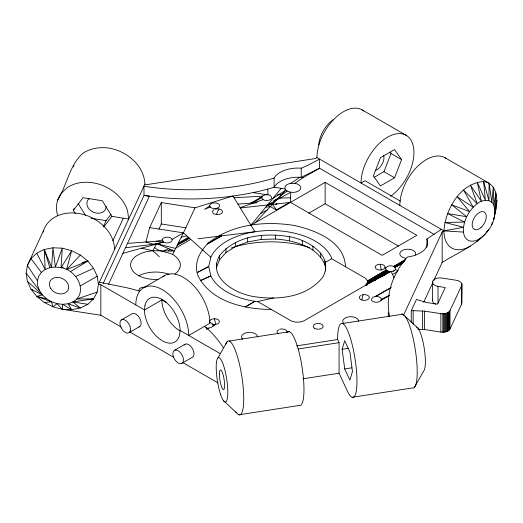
<?xml version="1.0" encoding="UTF-8"?>
<svg xmlns="http://www.w3.org/2000/svg" width="523" height="523" viewBox="0 0 523 523"><rect width="100%" height="100%" fill="white"/><g stroke="black" fill="none" stroke-linecap="round" stroke-linejoin="round"><path stroke-width="0.78" d="M100.828 315.251L100.828 284.708L98.422 284.329L97.2 276.236L93.584 268.312L87.844 261.095L80.359 255.08L71.644 250.68L62.289 248.196L52.934 247.784L44.22 249.491L36.734 253.184L30.994 258.624L27.379 265.436L26.15 273.15L27.379 281.25L30.994 289.173L36.734 296.391L44.22 302.405L52.934 306.805L62.283 309.289L100.828 315.251L121.31 327.078M216.385 263.925L216.385 267.998L219.418 259.918L219.418 255.845C235.592 235.134 265.403 232.611 289.585 236.71C307.563 239.88 334.851 255.459 322.724 277.223C306.55 297.94 276.739 300.464 252.557 296.358C234.579 293.194 207.291 277.608 219.418 255.845M219.418 259.918L225.969 252.563L225.969 248.49M225.969 252.563L235.598 246.438L235.598 242.365M235.598 246.438L247.641 241.959L247.641 237.887M247.641 241.959L261.278 239.436L261.278 235.363M325.568 270.96C326.13 262.082 319.475 255.165 312.937 250.125C301.732 243.058 288.683 239.965 275.588 239.037L275.588 234.964M289.585 240.783L289.585 236.71M302.327 244.568L302.327 240.495M312.937 250.125L312.937 246.052M320.691 257.081L320.691 253.008M325.064 264.958L325.064 260.879M382.182 271.967L382.182 276.719L377.952 274.274M481.212 237.73A22.45 12.957 -60 0 1 463.463 232.101C462.829 221.098 468.706 210.377 477.211 203.669C482.036 199.642 490.973 198.407 493.908 205.278C500.91 235.827 461.384 250.059 442.177 262.448L433.606 280.923M445.008 157.75L489.103 183.207L488.933 200.597L483.625 181.514C460.175 183.213 445.295 209.448 443.942 230.878L442.177 231.898L403.377 315.506M281.184 188.358L250.916 225.23L325.143 182.364L416.857 235.317L382.182 255.335L290.474 202.381L290.749 192.242A7.982 4.609 0 0 0 300.529 188.986A7.982 4.609 0 0 0 294.88 183.344L290.749 183.344A7.982 4.609 0 0 0 285.107 188.986L274.111 187.221C257.336 192.372 239.972 195.38 222.556 197.341A182.684 105.469 0 0 1 159.43 197.387L144.034 195.439L103.24 283.355M97.193 292.05L76.757 299.032L93.584 298.862L87.838 304.288L80.352 308.014L72.913 301.954C89.178 292.501 76.45 269.561 61.054 267.717L62.289 248.196L55.399 267.031L49.992 267.613L45.187 269.469L41.343 272.391L38.709 276.216L37.46 280.694L37.682 285.506L39.356 290.337L42.376 294.854L46.534 298.744L51.542 301.751L57.066 303.66L62.721 304.347L68.127 303.765L72.913 301.954L93.584 298.862L97.193 292.05L98.422 284.329L144.904 184.181C144.08 165.137 126.605 150.997 108.764 148.042C99.939 146.917 90.806 148.192 83.209 153.036C69.35 164.876 67.094 185.057 57.726 200.028M62.283 309.289L62.721 304.347L71.631 309.714L80.352 308.014L68.127 303.765L71.631 309.714L62.283 309.289L57.066 303.66L52.934 306.805L51.542 301.751L36.734 296.391L42.376 294.854L27.379 281.25M100.828 284.708L144.505 309.923L162.143 299.738L164.039 300.836L161.888 299.888L161.849 300.261A25.189 14.546 60 0 0 180.01 330.909M263.095 199.662C258.48 195.903 267.423 193.15 270.149 195.589A4.988 2.883 0 0 1 270.149 199.662A4.988 2.883 0 0 1 263.095 199.662L240.096 207.618M186.175 240.253L186.325 239.188M73.612 166.83L73.854 165.288M491.764 224.681L492.274 222.334M257.578 301.51L290.474 320.501A9.976 5.76 0 0 0 304.582 320.501L364.544 285.885C366.806 284.819 368.473 281.812 366.708 279.602A9.976 5.76 0 0 0 364.551 277.733L331.647 258.741L331.301 257.218A62.355 36.002 0 0 0 271.071 230.532A62.355 36.002 0 0 0 210.841 257.218L208.716 266.534L210.841 275.85A62.355 36.002 0 0 0 254.93 301.307L257.578 301.51L273.706 297.907M385.601 268.77C386.595 264.618 395.924 264.801 395.408 269.515C392.793 273.084 385.366 272.202 385.072 267.227A4.988 2.883 0 0 0 377.717 264.605A4.988 2.883 0 0 0 377.462 269.593A4.988 2.883 0 0 0 385.072 267.227M411.268 310.623L416.458 299.444L426.683 302.516L437.496 304.19L445.243 287.5L438.013 286.382A7.485 4.321 0 0 1 432.724 281.093A7.485 4.321 0 0 1 441.889 278.033L456.344 280.276C458.848 280.557 462.809 282.42 461.632 285.565L450.015 310.597C448.165 313.623 444.06 314.042 440.85 313.65L424.473 311.133L411.268 310.623L411.274 322.639M417.89 329.196L424.48 329.555L440.856 332.066C444.06 332.458 448.165 332.046 450.015 329.013L461.639 303.987L461.887 284.447M361.798 299.98L363.073 294.711A4.988 2.883 0 0 1 369.29 297.77A4.988 2.883 0 0 1 362.184 300.097A4.988 2.883 0 0 1 360.824 295.443M70.16 271.777L87.844 261.095L66.578 269.626L71.644 250.68L61.054 267.717L55.399 267.031L52.934 247.784L51.587 267.443L44.22 249.491L45.187 269.469L36.734 253.184M198.06 238.789L254.93 231.761L232.964 196.007L195.033 207.808L161.306 202.591L149.683 227.629L145.825 242.025L153.585 244.28L163.653 242.064A4.988 2.883 0 0 0 169.086 242.685A4.988 2.883 0 0 0 172.165 240.024L171.995 239.279A4.988 2.883 0 0 0 166.53 237.174A4.988 2.883 0 0 0 162.189 240.024L156.076 241.247L127.494 243.417M212.939 326.012L213.142 325.286C213.214 322.423 208.363 323.678 209.618 320.887A4.988 2.883 0 0 1 217.967 319.599A4.988 2.883 0 0 1 215.731 324.417C212.848 326.411 209.612 329.229 205.774 327.803M495.065 211.723C498.72 201.002 497.419 183.553 483.625 181.514L485.357 200.25L477.244 182.148L481.356 201.296L470.393 185.057L477.211 203.669L463.548 190.052L473.204 207.2L457.167 196.785L469.608 211.652L451.689 204.807L466.666 216.718L447.485 213.561L464.574 222.059L444.838 222.452L463.483 227.302L443.942 230.878L316.951 157.567L315.186 158.587L147.309 184.554L144.904 184.181M342.127 349.266L344.709 340.721L349.874 351.848L352.456 371.526L349.874 380.071L344.709 368.944L342.127 349.266L348.553 348.272M374.095 177.375L383.974 171.675L391.027 153.494L390.145 152.239M394.558 177.787L401.612 159.6L394.558 149.565L380.443 157.711L373.389 175.898L380.443 185.933L394.558 177.787L383.974 171.675M43.514 230.663L27.379 265.436L37.46 280.694M75.449 213.757L73.351 210.364L74.318 208.278M103.547 226.191L106.13 220.621L110.948 214.306M112.844 240.802L123.33 218.215L128.769 219.059L127.553 210.795A37.414 29.51 24.9 0 0 67.094 187.744L61.335 193.216A37.414 29.51 24.9 0 0 57.726 215.836M108.581 284.172L149.375 196.275L144.034 195.439L143.936 186.26A182.684 105.469 0 0 0 267.822 179.945L274.111 178.055L274.954 176.741A25.45 14.696 0 0 1 299.914 168.092L301.228 168.197L307.877 165.261L319.599 159.097L319.599 168.256L303.327 177.526L294.88 183.344M158.914 229.133L161.306 223.975L161.306 202.591M172.531 254.655L183.416 232.846L195.033 207.808M216.339 214.508L218.908 208.965M423.663 302.353L432.92 282.4M179.762 268.142L178.382 270.862L175.002 274.078M179.827 268.011C181.638 263.782 178.964 259.225 175.669 256.551C169.609 251.014 160.437 253.086 154.592 247.529M158.266 279.38A24.941 14.402 0 0 1 132.306 270.28L130.757 266.632A24.941 14.402 0 0 1 136.104 256.048L140.805 253.452L146.518 251.641L152.84 250.746L156.56 243.914M217.901 357.961L227.204 341.558M414.366 387.432L423.702 371.003A22.45 4.746 81.2 0 0 424.16 347.867A22.45 4.746 81.2 0 0 416.635 327.071M73.351 210.364L82.994 197.733L102.266 200.721L111.902 216.345L123.33 218.215M103.711 227.087L111.902 216.345M345.487 266.73C344.467 241.312 315.578 230.303 294.514 225.511C265.181 220.771 232.532 223.962 208.5 242.842C199.832 251.386 193.667 262.834 197.812 275.327C210.743 301.967 244.333 309.224 271.365 309.472M255.159 222.778L285.904 190.097L285.107 188.986M66.578 269.626L80.359 255.08M478.303 240.037L477.244 241.162L485.22 234.199M485.932 232.343L488.815 229.747M168.341 250.942L170.308 249.321M394.741 270.326L393.27 271.169M426.892 247.405L426.892 239.004L441.294 229.355M280.505 195.837L287.173 191.052L290.749 192.242L267.567 204.944L276.739 210.194M209.723 205.925L204.67 209.305L210.279 207.049A5.001 2.89 0 0 0 214.554 208.553L217.071 208.193A5.001 2.89 0 0 0 219.052 204.271L217.261 203.192L213.476 202.859A5.001 2.89 0 0 0 209.664 205.598L210.279 207.049M290.749 183.344L299.914 177.258L303.327 177.526M272.98 198.348L285.904 190.097L287.173 191.052M212.959 324.535L215.731 324.417L214.437 318.755M206.624 329.327L208.579 328.111M202.27 250.301L202.734 250.014M276.504 203.944L275.307 204.663L277.046 203.885M213.142 325.286L214.437 324.515M386.072 269.933L367.381 281.054L386.464 270.358M252.465 203.094L261.677 197.648M245.398 306.942L254.93 301.307L245.195 306.883M178.251 243.195L188.378 237.252M170.923 250.975L172.315 250.164M175.793 248.118L190.732 239.351L210.841 257.218M367.126 284.885L367.126 283.303L387.844 271.149M394.669 267.148L404.312 261.493M386.785 270.594L367.466 281.812L387.17 270.855M393.727 266.56L405.652 259.637M366.708 284.015L388.465 271.352M395.048 267.521L402.703 263.062M380.992 300.45L389.086 295.743M172.034 239.442L183.416 232.846L190.732 239.351M207.808 243.672L221.19 235.932M388.975 271.476L366.133 284.689L390.335 271.627M375.756 296.521L391.067 287.65M143.57 287.781L164.732 275.562M375.998 170.25L377.841 169.184A9.976 5.76 -60 0 0 383.647 155.305M121.218 319.998L131.803 313.885A7.485 4.321 60 0 1 136.791 314.735L138.105 315.99A7.485 4.321 60 0 1 141.02 324.306L140.595 325.574A7.485 4.321 60 0 1 138.811 326.947M308.871 213.149L325.143 203.748L398.513 246.111M129.259 332.589L139.837 326.476M325.195 262.468L331.647 258.741M174.407 350.358L184.992 344.245M181.893 363.322L192.471 357.209A7.485 4.321 60 0 0 191.954 347.743A7.485 4.321 60 0 0 184.148 345.03M383.601 275.902L385.013 275.085M80.437 285.872L97.2 276.236M367.126 283.303L388.092 271.26M207.5 244.038L221.778 235.853M177.147 245.411L189.568 238.318M394.95 267.351L403.351 262.572M189.045 237.854L177.787 244.123M276.471 209.828L289.467 202.499M250.419 203.231L261.775 196.864M393.453 266.436L405.717 259.558M375.063 296.554L376.39 296.469A5.008 2.896 0 0 1 381.234 298.613C381.842 302.216 376.442 302.784 373.886 301.869A5.008 2.896 0 0 1 371.382 299.365L372.847 297.319L375.063 296.554L391.067 287.585M392.538 274.431L397.467 271.685M260.33 213.763L267.26 209.919M394.316 266.88L404.887 261.003M365.407 285.316L390.589 271.653M197.452 272.529L208.716 266.534L197.426 272.359M277.543 198.982L273.706 200.943L278.347 198.132L290.598 197.825M279.936 196.249L280.282 196.073M163.974 250.89L168.674 248.628M381.365 299.202L389.713 295.227M200.943 280.505L210.841 275.85L200.871 280.393M75.743 276.523L93.584 268.312M267.567 204.944L273.83 202.832M122.892 253.335L163.653 242.064L162.189 240.024M61.054 267.717L63.42 267.135M82.327 262.454L87.844 261.095M181.239 237.207L186.803 235.86M361.864 294.992L363.073 294.711M92.002 299.143L93.584 298.862M259.5 197.746L261.918 197.374M277.255 195.001L282.904 194.125M229.211 341.022L289.448 331.706M342.447 323.508L402.677 314.192M296.652 345.866L337.61 339.532A37.414 7.904 81.2 0 1 347.292 329.85A37.414 7.904 81.2 0 1 356.974 381.26A37.414 7.904 81.2 0 1 347.292 390.943L339.067 373.219L339.067 342.67L337.61 339.532M298.11 349.011L339.067 342.67M344.709 368.944L351.933 367.826M302.928 378.809L339.067 373.219M238.893 414.798L299.13 405.482A37.414 7.904 81.2 0 0 301.967 366.551A37.414 7.904 81.2 0 0 287.441 332.242M352.129 397.284L412.366 387.968A37.414 7.904 81.2 0 0 415.452 350.645A37.414 7.904 81.2 0 0 401.298 314.264M265.691 207.232L270.398 206.578M125.481 247.752L157.279 243.823L175.623 248.458M240.325 207.991L290.474 202.381M44.22 302.405L51.542 301.751M237.919 204.075L257.205 202.78M234.029 197.746L262.304 196.184M261.278 239.436L275.588 239.037M141.583 248.164L152.84 250.746L174.349 251.02L157.279 243.823M463.463 232.101L443.942 230.878A37.414 21.6 -60 0 0 470.393 246.156M156.076 241.247L163.653 242.064M161.306 223.975L186.201 227.825M90.871 218.254L106.13 220.621M149.683 227.629L183.416 232.846M72.913 301.954L87.838 304.288M253.165 192.608L266.645 194.752M99.383 282.257L122.787 286.944A98.095 56.634 0 0 1 139.34 291.161M212.822 324.338L213.149 324.417M36.734 296.391L46.534 298.744M395.303 269.652L398.199 270.666M42.376 294.854L30.994 289.173L32.4 289.958M362.112 109.889L406.208 135.346M391.027 153.494L401.612 159.6M400.304 201.087L365.028 180.723L361.047 183.024A37.414 21.6 -60 0 1 386.451 137.83A37.414 21.6 -60 0 1 413.87 150.101A37.414 21.6 -60 0 1 390.642 196.269M434.267 234.461L319.599 168.256L301.228 177.317L301.228 168.197M161.888 299.888L166.772 302.699M180.049 330.444L220.229 353.64M129.782 331.974L173.577 357.255A7.485 4.321 60 0 0 182.488 362.844A7.485 4.321 60 0 0 179.069 351.351A7.485 4.321 60 0 0 173.041 355.47L173.571 357.248M182.762 362.557L218.078 382.941M204.604 326.293L209.926 331.124A180.86 104.423 0 0 1 223.269 347.736M405.018 316.167L418.034 328.228M152.84 250.746L159.352 256.767M223.511 400.723L236.559 412.824M26.15 273.15L39.356 290.337M30.994 258.624L41.343 272.391M272.45 204.401L276.804 210.279M78.064 203.382L85.602 215.6M49.881 267.652L44.22 249.491M391.243 271.607L394.087 277.831M426.892 239.004L427.35 240.116A25.862 14.932 0 0 1 410.81 256.44L407.378 257.009L405.338 259.284A183.959 106.208 0 0 0 389.576 316.546M461.639 301.751L461.894 302.869M493.49 218.215L493.849 219.34L495.948 208.762L494.941 214.097L496.85 200.335L494.961 209.298L495.948 192.948L493.908 205.278L493.307 187.103L491.849 202.309L489.103 183.207M380.228 264.265L381.234 269.946M267.822 189.11L267.913 194.844M461.829 283.878L461.829 302.301M461.632 283.329L461.639 303.987M450.015 310.597L450.015 329.013M449.27 311.636L449.27 330.059M448.721 312.107L448.727 330.523M448.08 312.532L448.08 330.948M447.342 312.904L447.348 331.321M446.531 313.218L446.531 331.634M445.648 313.467L445.655 331.889M444.727 313.65L444.727 332.066M443.766 313.754L443.766 332.177M442.785 313.793L442.791 332.216M442.177 231.898L442.177 262.448M440.85 313.65L440.856 332.066M438.013 286.382L438.019 303.203M432.469 282.211L432.475 300.633M424.473 311.133L424.48 329.555M422.604 310.956L422.61 329.379M413.163 310.597L413.163 324.208M375.128 276.039L375.128 277.621M375.128 279.21L375.128 280.792M367.381 283.433L367.381 285.015M366.708 283.564L366.708 285.597M325.143 182.364L325.143 203.748M274.111 178.055L274.111 187.221L274.954 185.907A25.45 14.696 0 0 1 299.914 177.258M43.076 232.14A37.414 29.51 24.9 0 1 82.261 214.188A37.414 29.51 24.9 0 1 114.563 249.654M399.847 205.421A37.414 21.6 -60 0 1 416.981 166.942A37.414 21.6 -60 0 1 446.184 158.521M225.668 344.572A37.414 7.904 81.2 0 1 241.953 377.246A37.414 7.904 81.2 0 1 235.86 411.81M316.951 157.567A37.414 21.6 -60 0 1 334.491 118.675A37.414 21.6 -60 0 1 363.858 111.105M106.13 206.474A9.976 7.871 24.9 0 1 93.199 212.129A9.976 7.871 24.9 0 1 89.113 198.603M318.762 144.982A22.45 12.957 -60 0 1 333.399 119.61M135.823 304.909A37.414 21.6 60 0 1 162.28 289.637A37.414 21.6 60 0 1 188.731 335.459L209.893 323.234A37.414 21.6 60 0 0 192.353 284.349A37.414 21.6 60 0 0 162.993 276.778M405.691 258.257A7.982 4.609 0 0 1 400.049 252.616A7.982 4.609 0 0 1 409.823 249.353A7.982 4.609 0 0 1 415.465 255.002M242.613 339.257A7.982 4.609 0 0 1 247.464 332.504A7.982 4.609 0 0 1 257.506 336.956M343.801 323.606A7.982 4.609 0 0 1 348.651 316.853A7.982 4.609 0 0 1 358.7 321.305M278.524 333.896A4.988 2.883 0 0 1 278.524 329.823M279.557 329.366A4.988 2.883 0 0 1 285.087 329.575A4.988 2.883 0 0 1 286.872 332.608M435.666 304.17A7.485 4.321 0 0 1 432.73 299.516M388.38 316.585A183.959 106.208 0 0 1 388.282 312.774M139.608 291.54A4.988 2.883 0 0 1 140.399 288.062L141.432 287.604A4.988 2.883 0 0 1 145.217 287.317M215.11 209.187A4.988 2.883 0 0 1 222.334 211.063A4.988 2.883 0 0 1 217.333 214.607L216.045 214.482A4.988 2.883 0 0 1 214.057 209.631M138.647 275.856A24.941 14.402 0 0 1 169.191 274.392M231.323 247.961A79.816 46.083 0 0 1 309.609 247.569M144.982 305.262L144.466 310.302A25.189 14.546 60 0 0 160.293 339.479A25.189 14.546 60 0 0 179.572 335.106L180.089 330.065A25.189 14.546 60 0 0 164.261 300.888A25.189 14.546 60 0 0 144.982 305.262M130.443 330.418L130.011 331.687A7.485 4.321 60 0 1 123.382 330.935A7.485 4.321 60 0 1 120.146 321.71A7.485 4.321 60 0 1 126.213 320.847L127.527 322.103A7.485 4.321 60 0 1 130.443 330.418M220.503 394.237C217.784 385.516 216.365 376.39 216.195 367.257A22.45 4.746 81.2 0 1 222.517 362.609A22.45 4.746 81.2 0 1 227.727 395.29A22.45 4.746 81.2 0 1 220.503 394.237M219.425 374.213A9.976 2.112 81.2 0 0 223.301 389.615A9.976 2.112 81.2 0 0 223.301 375.501A9.976 2.112 81.2 0 0 219.425 374.213M50.724 288.448A9.976 7.871 25 0 0 67.415 291.036A9.976 7.871 25 0 0 59.073 277.517A9.976 7.871 25 0 0 50.724 288.448M481.036 227.512A9.976 5.76 -60 0 0 484.2 212.057A9.976 5.76 -60 0 0 472.4 222.523A9.976 5.76 -60 0 0 481.036 227.512M314.663 328.372A4.988 2.883 0 0 0 323.011 327.078A4.988 2.883 0 0 0 316.899 323.554A4.988 2.883 0 0 0 314.663 328.372"/></g></svg>
